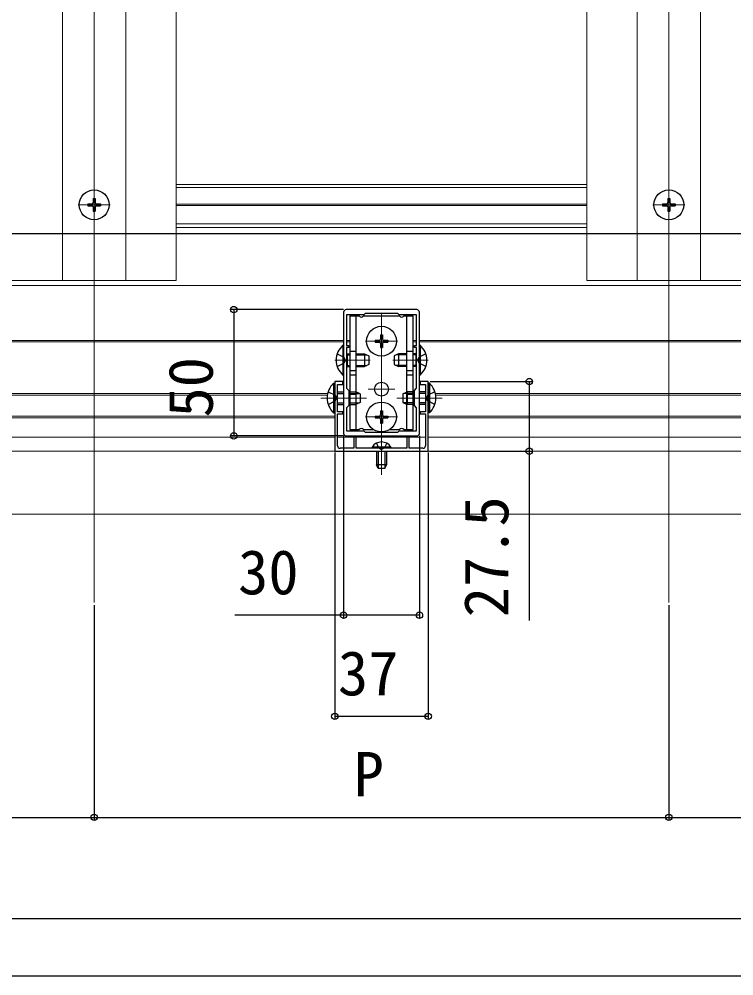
# Model space of a CAD drawing. Units: millimetres, scale not verified. Extents: x -1050 to 1050, y -1565 to 1557.
# Drawn here: x -306 to -23.1, y -1565 to -1186.3 of the extents above; entities that cross this region are included whole.
import ezdxf
from ezdxf.enums import TextEntityAlignment as Align

# ---------------------------------------------------------------- set-up
doc = ezdxf.new("R2010")
doc.units = ezdxf.units.MM
doc.header["$LTSCALE"] = 8
for name, color, linetype in [('0-3_YKK_11', 7, 'Continuous'), ('0-5_YKK_13', 4, 'Continuous'), ('0-6_YKK_D', 6, 'Continuous'), ('0-7_YKK_ZWAK', 7, 'Continuous')]:
    doc.layers.add(name, color=color, linetype=linetype)
doc.layers.add('0-4_YKK_12', color=2, linetype='Continuous', lineweight=18)
doc.styles.add('ＭＳ ゴシック', font='')
doc.styles.get('ＭＳ ゴシック').set_extended_font_data('MS Gothic')

msp = doc.modelspace()

# ---------------------------------------------------------------- linework, layer by layer
at = {"layer": '0-3_YKK_11'}
for p, q in [((-177.545, -1302.25), (-177.545, -1350.25)), ((-148.545, -1301.25), (-176.545, -1301.25)), ((-147.545, -1350.25), (-147.545, -1302.25)), ((-176.545, -1351.25), (-148.545, -1351.25))]:
    msp.add_line(p, q, dxfattribs=at)
msp.add_lwpolyline([(-148.645, -1332.35), (-148.645, -1316.25), (-149.545, -1316.25), (-149.545, -1315.45), (-148.645, -1315.45), (-148.645, -1303.25), (-155.545, -1303.25), (-156.045, -1302.75), (-169.045, -1302.75), (-169.545, -1303.25), (-176.445, -1303.25), (-176.445, -1315.45), (-175.545, -1315.45), (-175.545, -1316.25), (-176.445, -1316.25), (-176.445, -1332.35), (-175.545, -1333.25), (-175.545, -1339.25), (-176.445, -1340.15), (-176.445, -1349.25), (-169.545, -1349.25), (-169.045, -1349.75), (-156.045, -1349.75), (-155.545, -1349.25), (-148.645, -1349.25), (-148.645, -1340.15), (-149.545, -1339.25), (-149.545, -1333.25)], close=True, dxfattribs=at)
for points in [[(-181.045, -1357.254), (-144.045, -1357.254), (-144.045, -1329.754), (-147.245, -1329.754), (-147.245, -1330.854), (-145.145, -1330.854), (-145.145, -1335.795), (-145.025, -1335.979), (-145.025, -1336.529), (-145.145, -1336.712), (-145.145, -1341.654), (-147.245, -1341.654), (-147.245, -1342.454), (-145.145, -1342.454), (-145.145, -1355.154)], [(-179.945, -1355.154), (-179.945, -1342.454), (-177.845, -1342.454), (-177.845, -1341.654), (-179.945, -1341.654), (-179.945, -1336.712), (-180.065, -1336.529), (-180.065, -1335.979), (-179.945, -1335.795), (-179.945, -1330.854), (-177.845, -1330.854), (-177.845, -1329.754), (-181.045, -1329.754), (-181.045, -1357.254)], [(-146.145, -1356.154), (-151.645, -1356.154), (-151.645, -1351.754), (-152.545, -1351.754), (-152.545, -1356.154), (-162.087, -1356.154), (-162.27, -1356.274), (-162.82, -1356.274), (-163.003, -1356.154), (-172.545, -1356.154), (-172.545, -1351.754), (-173.445, -1351.754), (-173.445, -1356.154), (-178.945, -1356.154)]]:
    msp.add_lwpolyline(points, dxfattribs=at)
for centre, start, end in [((-176.545, -1302.25), 90.00001, 179.99999), ((-148.545, -1302.25), 0.00001, 89.99999), ((-176.545, -1350.25), 180.00001, 269.99999), ((-148.545, -1350.25), 270.00001, 359.99999), ((-178.945, -1355.154), 180.00001, 269.99999), ((-146.145, -1355.154), 270.00001, 359.99999)]:
    msp.add_arc(centre, 1, start, end, dxfattribs=at)
at = {"layer": '0-4_YKK_12'}
for p, q in [((-276.295, -1417.254), (-276.295, -546.754)), ((-48.795, -1417.254), (-48.795, -546.754)), ((-276.295, -751.754), (-276.295, -1266.754)), ((-263.795, -1289.754), (-263.795, -804.754)), ((-288.795, -1289.754), (-288.795, -807.254)), ((-61.295, -1289.754), (-61.295, -811.754)), ((-36.295, -1289.754), (-36.295, -811.754)), ((-243.795, -1289.754), (-243.795, -886.754)), ((-81.295, -1289.754), (-81.295, -886.754)), ((-276.295, -1266.054), (-276.295, -1253.454)), ((-243.795, -1251.754), (-81.295, -1251.754)), ((-243.795, -1252.954), (-81.295, -1252.954)), ((-48.795, -1266.054), (-48.795, -1253.454)), ((-282.595, -1259.754), (-269.995, -1259.754)), ((-243.795, -1259.454), (-81.295, -1259.454)), ((-243.795, -1260.054), (-81.295, -1260.054)), ((-55.095, -1259.754), (-42.495, -1259.754)), ((-243.795, -1267.354), (-81.295, -1267.354)), ((-243.795, -1268.754), (-81.295, -1268.754)), ((-276.295, -1271.254), (-276.295, -1291.754)), ((-243.795, -1289.754), (-308.795, -1289.754)), ((-16.295, -1289.754), (-81.295, -1289.754)), ((-473.795, -1291.754), (148.705, -1291.754)), ((-162.545, -1302.557), (-162.545, -1351.757)), ((-473.795, -1313.454), (-177.545, -1313.454)), ((-473.795, -1314.054), (-177.545, -1314.054)), ((-176.445, -1313.454), (-175.045, -1313.454)), ((-176.445, -1314.054), (-175.045, -1314.054)), ((-168.845, -1313.757), (-156.245, -1313.757)), ((-157.245, -1313.757), (-167.845, -1313.757)), ((-150.045, -1313.454), (-148.645, -1313.454)), ((-150.045, -1314.054), (-148.645, -1314.054)), ((-147.545, -1313.454), (148.705, -1313.454)), ((-147.545, -1314.054), (148.705, -1314.054)), ((-181.045, -1321.257), (-167.045, -1321.257)), ((-144.045, -1321.257), (-158.045, -1321.257)), ((-157.245, -1332.757), (-167.845, -1332.757)), ((-473.795, -1334.454), (-183.846, -1334.454)), ((-473.795, -1335.054), (-183.957, -1335.054)), ((-186.545, -1336.254), (-168.545, -1336.254)), ((-138.545, -1336.254), (-156.545, -1336.254)), ((-141.244, -1334.454), (148.705, -1334.454)), ((-141.133, -1335.054), (148.705, -1335.054)), ((-473.795, -1343.454), (-181.045, -1343.454)), ((-473.795, -1344.054), (-181.045, -1344.054)), ((-168.845, -1343.754), (-156.245, -1343.754)), ((-157.245, -1343.754), (-167.845, -1343.754)), ((-144.045, -1343.454), (148.705, -1343.454)), ((-144.045, -1344.054), (148.705, -1344.054)), ((-473.795, -1351.754), (-181.045, -1351.754)), ((-179.945, -1351.754), (-145.145, -1351.754)), ((-179.945, -1351.754), (-145.145, -1351.754)), ((-162.545, -1351.154), (-162.545, -1366.654)), ((-144.045, -1351.754), (148.705, -1351.754)), ((-564.295, -1382.25), (173.705, -1382.25))]:
    msp.add_line(p, q, dxfattribs=at)
msp.add_lwpolyline([(173.705, -1382.25), (173.705, -1357.25), (-564.295, -1357.25), (-564.295, -1382.25)], dxfattribs=at)
at = {"layer": '0-5_YKK_13'}
for p, q in [((-276.645, -1257.254), (-275.945, -1257.254)), ((-276.645, -1257.254), (-276.645, -1258.904)), ((-275.945, -1257.254), (-275.945, -1258.904)), ((-49.145, -1257.254), (-48.445, -1257.254)), ((-49.145, -1257.254), (-49.145, -1258.904)), ((-48.445, -1257.254), (-48.445, -1258.904)), ((-278.795, -1259.404), (-278.795, -1260.104)), ((-278.795, -1259.404), (-277.145, -1259.404)), ((-278.795, -1260.104), (-277.145, -1260.104)), ((-276.645, -1260.604), (-276.645, -1262.254)), ((-275.945, -1260.604), (-275.945, -1262.254)), ((-275.445, -1259.404), (-273.795, -1259.404)), ((-275.445, -1260.104), (-273.795, -1260.104)), ((-273.795, -1259.404), (-273.795, -1260.104)), ((-51.295, -1259.404), (-51.295, -1260.104)), ((-51.295, -1259.404), (-49.645, -1259.404)), ((-51.295, -1260.104), (-49.645, -1260.104)), ((-49.145, -1260.604), (-49.145, -1262.254)), ((-48.445, -1260.604), (-48.445, -1262.254)), ((-47.945, -1259.404), (-46.295, -1259.404)), ((-47.945, -1260.104), (-46.295, -1260.104)), ((-46.295, -1259.404), (-46.295, -1260.104)), ((-276.645, -1262.254), (-275.945, -1262.254)), ((-49.145, -1262.254), (-48.445, -1262.254)), ((102.705, -1271.254), (-427.795, -1271.254)), ((-175.045, -1303.757), (-171.411, -1303.757)), ((-175.045, -1303.757), (-175.045, -1348.757)), ((-172.545, -1348.757), (-172.545, -1303.757)), ((-169.679, -1303.757), (-155.411, -1303.757)), ((-153.679, -1303.757), (-150.045, -1303.757)), ((-152.545, -1348.757), (-152.545, -1303.757)), ((-150.045, -1348.757), (-150.045, -1303.757)), ((-165.045, -1313.407), (-165.045, -1314.107)), ((-165.045, -1313.407), (-163.395, -1313.407)), ((-165.045, -1314.107), (-163.395, -1314.107)), ((-162.895, -1311.257), (-162.195, -1311.257)), ((-162.895, -1311.257), (-162.895, -1312.907)), ((-162.195, -1311.257), (-162.195, -1312.907)), ((-161.695, -1313.407), (-160.045, -1313.407)), ((-161.695, -1314.107), (-160.045, -1314.107)), ((-160.045, -1313.407), (-160.045, -1314.107)), ((-177.793, -1315.357), (-177.545, -1315.357)), ((-177.793, -1315.357), (-177.793, -1327.157)), ((-177.545, -1327.157), (-177.545, -1315.357)), ((-175.045, -1317.757), (-172.545, -1317.757)), ((-162.895, -1314.607), (-162.895, -1316.257)), ((-162.895, -1316.257), (-162.195, -1316.257)), ((-162.195, -1314.607), (-162.195, -1316.257)), ((-152.545, -1317.757), (-150.045, -1317.757)), ((-147.545, -1327.157), (-147.545, -1315.357)), ((-147.297, -1315.357), (-147.545, -1315.357)), ((-147.297, -1315.357), (-147.297, -1327.157)), ((-180.128, -1318.757), (-177.41, -1320.112)), ((-176.802, -1321.257), (-177.41, -1320.112)), ((-176.802, -1321.257), (-177.41, -1322.402)), ((-176.145, -1318.757), (-176.445, -1318.866)), ((-176.145, -1319.19), (-176.445, -1319.127)), ((-176.145, -1318.757), (-176.145, -1323.757)), ((-176.145, -1318.757), (-175.045, -1318.757)), ((-176.145, -1319.19), (-175.045, -1319.19)), ((-172.545, -1318.757), (-169.245, -1318.757)), ((-172.545, -1319.19), (-168.325, -1319.19)), ((-169.245, -1318.757), (-167.545, -1319.557)), ((-169.245, -1318.757), (-169.245, -1323.757)), ((-167.545, -1319.557), (-167.545, -1322.957)), ((-155.845, -1318.757), (-157.545, -1319.557)), ((-157.545, -1319.557), (-157.545, -1322.957)), ((-152.545, -1319.19), (-156.765, -1319.19)), ((-152.545, -1318.757), (-155.845, -1318.757)), ((-155.845, -1318.757), (-155.845, -1323.757)), ((-148.945, -1318.757), (-150.045, -1318.757)), ((-148.945, -1319.19), (-150.045, -1319.19)), ((-148.945, -1318.757), (-148.945, -1323.757)), ((-148.945, -1318.757), (-148.645, -1318.866)), ((-148.945, -1319.19), (-148.645, -1319.127)), ((-148.289, -1321.257), (-147.68, -1320.112)), ((-148.289, -1321.257), (-147.68, -1322.402)), ((-144.962, -1318.757), (-147.68, -1320.112)), ((-180.128, -1323.757), (-177.41, -1322.402)), ((-176.145, -1323.324), (-176.445, -1323.387)), ((-176.145, -1323.757), (-176.445, -1323.648)), ((-176.145, -1323.324), (-175.045, -1323.324)), ((-176.145, -1323.757), (-175.045, -1323.757)), ((-175.045, -1325.391), (-172.545, -1325.391)), ((-172.545, -1323.324), (-168.325, -1323.324)), ((-172.545, -1323.757), (-169.245, -1323.757)), ((-167.545, -1322.957), (-169.245, -1323.757)), ((-157.545, -1322.957), (-155.845, -1323.757)), ((-152.545, -1323.324), (-156.765, -1323.324)), ((-152.545, -1323.757), (-155.845, -1323.757)), ((-152.545, -1325.391), (-150.045, -1325.391)), ((-148.945, -1323.324), (-150.045, -1323.324)), ((-148.945, -1323.757), (-150.045, -1323.757)), ((-148.945, -1323.324), (-148.645, -1323.387)), ((-148.945, -1323.757), (-148.645, -1323.648)), ((-144.962, -1323.757), (-147.68, -1322.402)), ((-177.793, -1327.157), (-177.545, -1327.157)), ((-175.045, -1327.123), (-172.545, -1327.123)), ((-152.545, -1327.123), (-150.045, -1327.123)), ((-147.297, -1327.157), (-147.545, -1327.157)), ((-181.554, -1330.354), (-181.045, -1330.354)), ((-181.045, -1330.354), (-181.045, -1342.154)), ((-143.536, -1330.354), (-144.045, -1330.354)), ((-144.045, -1330.354), (-144.045, -1342.154)), ((-179.945, -1333.754), (-177.545, -1333.754)), ((-179.945, -1334.408), (-177.545, -1334.408)), ((-175.545, -1334.408), (-171.355, -1334.408)), ((-175.045, -1334.757), (-172.545, -1334.757)), ((-171.045, -1334.554), (-172.745, -1333.754)), ((-171.045, -1334.554), (-171.045, -1337.954)), ((-154.045, -1334.554), (-152.345, -1333.754)), ((-154.045, -1334.554), (-154.045, -1337.954)), ((-149.545, -1334.408), (-153.736, -1334.408)), ((-152.545, -1334.757), (-150.045, -1334.757)), ((-145.145, -1333.754), (-147.545, -1333.754)), ((-145.145, -1334.408), (-147.545, -1334.408)), ((-179.945, -1338.099), (-177.545, -1338.099)), ((-179.945, -1338.754), (-177.545, -1338.754)), ((-175.545, -1338.099), (-171.355, -1338.099)), ((-175.545, -1338.754), (-172.745, -1338.754)), ((-171.045, -1337.954), (-172.745, -1338.754)), ((-154.045, -1337.954), (-152.345, -1338.754)), ((-149.545, -1338.099), (-153.736, -1338.099)), ((-149.545, -1338.754), (-152.345, -1338.754)), ((-145.145, -1338.099), (-147.545, -1338.099)), ((-145.145, -1338.754), (-147.545, -1338.754)), ((-165.045, -1343.404), (-165.045, -1344.104)), ((-165.045, -1343.404), (-163.395, -1343.404)), ((-165.045, -1344.104), (-163.395, -1344.104)), ((-162.895, -1341.254), (-162.195, -1341.254)), ((-162.895, -1341.254), (-162.895, -1342.904)), ((-162.195, -1341.254), (-162.195, -1342.904)), ((-161.695, -1343.404), (-160.045, -1343.404)), ((-161.695, -1344.104), (-160.045, -1344.104)), ((-160.045, -1343.404), (-160.045, -1344.104)), ((-162.895, -1344.604), (-162.895, -1346.254)), ((-162.895, -1346.254), (-162.195, -1346.254)), ((-162.195, -1344.604), (-162.195, -1346.254)), ((-175.045, -1348.757), (-171.411, -1348.757)), ((-169.679, -1348.757), (-165.672, -1348.757)), ((-159.418, -1348.757), (-155.411, -1348.757)), ((-153.679, -1348.757), (-150.045, -1348.757)), ((-158.795, -1355.645), (-158.795, -1356.154)), ((-158.795, -1356.154), (-166.295, -1356.154)), ((-164.545, -1357.254), (-164.545, -1362.754)), ((-163.891, -1357.254), (-163.891, -1364.062)), ((-161.199, -1357.254), (-161.199, -1364.062)), ((-163.845, -1364.154), (-164.545, -1362.754)), ((-161.245, -1364.154), (-160.545, -1362.754)), ((-161.245, -1364.154), (-163.845, -1364.154))]:
    msp.add_line(p, q, dxfattribs=at)
for points in [[(-181.554, -1330.354), (-181.554, -1342.154), (-181.045, -1342.154)], [(-143.536, -1330.354), (-143.536, -1342.154), (-144.045, -1342.154)], [(-183.656, -1333.754), (-180.878, -1335.109), (-180.269, -1336.254)], [(-183.656, -1338.754), (-180.878, -1337.399), (-180.269, -1336.254)], [(-175.545, -1333.754), (-172.745, -1333.754), (-172.745, -1338.754)], [(-149.545, -1333.754), (-152.345, -1333.754), (-152.345, -1338.754)], [(-141.434, -1333.754), (-144.212, -1335.109), (-144.821, -1336.254)], [(-141.434, -1338.754), (-144.212, -1337.399), (-144.821, -1336.254)], [(-158.795, -1355.645), (-166.295, -1355.645), (-166.295, -1356.154)], [(-164.595, -1354.144), (-163.69, -1356), (-162.545, -1356.609)], [(-160.495, -1354.144), (-161.4, -1356), (-162.545, -1356.609)], [(-160.545, -1357.254), (-160.545, -1362.754), (-164.545, -1362.754)]]:
    msp.add_lwpolyline(points, dxfattribs=at)
for centre, radius in [((-276.295, -1259.754), 5.9), ((-48.795, -1259.754), 5.9), ((-162.545, -1313.757), 5.9), ((-162.545, -1332.757), 2.75), ((-162.545, -1343.754), 5.9)]:
    msp.add_circle(centre, radius, dxfattribs=at)
for centre, radius, start, end in [((-277.145, -1258.904), 0.5, 270, 0), ((-277.145, -1260.604), 0.5, 0, 90), ((-275.445, -1258.904), 0.5, 180, 270), ((-275.445, -1260.604), 0.5, 90, 180), ((-49.645, -1258.904), 0.5, 270, 0), ((-49.645, -1260.604), 0.5, 0, 90), ((-47.945, -1258.904), 0.5, 180, 270), ((-47.945, -1260.604), 0.5, 90, 180), ((-170.545, -1303.257), 1, 210, 330), ((-154.545, -1303.257), 1, 210, 330), ((-163.395, -1312.907), 0.5, 270, 0), ((-163.395, -1314.607), 0.5, 0, 90), ((-161.695, -1312.907), 0.5, 180, 270), ((-161.695, -1314.607), 0.5, 90, 180), ((-172.845, -1321.257), 7.7, 129.98312, 230.01688), ((-152.245, -1321.257), 7.7, 309.98312, 50.01688), ((-175.813, -1336.254), 8.232, 134.2189, 225.7811), ((-149.278, -1336.254), 8.232, 314.2189, 45.7811), ((-163.395, -1342.904), 0.5, 270, 0), ((-163.395, -1344.604), 0.5, 0, 90), ((-161.695, -1342.904), 0.5, 180, 270), ((-161.695, -1344.604), 0.5, 90, 180), ((-170.545, -1349.257), 1, 30, 150), ((-154.545, -1349.257), 1, 30, 150), ((-162.545, -1358.18), 4.527, 34.06671, 145.93329)]:
    msp.add_arc(centre, radius, start, end, dxfattribs=at)
at = {"layer": '0-6_YKK_D'}
for p, q in [((-177.545, -1301.25), (-222.045, -1301.25)), ((-221.045, -1301.25), (-221.045, -1351.25)), ((-143.345, -1329.754), (-103.045, -1329.754)), ((-177.545, -1351.25), (-222.045, -1351.25)), ((-177.545, -1351.25), (-177.545, -1423.25)), ((-147.545, -1351.25), (-147.545, -1423.25)), ((-181.045, -1357.754), (-181.045, -1463.25)), ((-144.045, -1357.754), (-144.045, -1463.25)), ((-143.545, -1357.254), (-103.045, -1357.254)), ((-276.295, -1418.254), (-276.295, -1503.25)), ((-276.295, -1418.254), (-276.295, -1503.25)), ((-48.795, -1418.254), (-48.795, -1503.25)), ((-48.795, -1418.254), (-48.795, -1503.25)), ((-181.045, -1462.25), (-144.045, -1462.25)), ((-503.795, -1502.25), (-276.295, -1502.25)), ((-276.295, -1502.25), (-48.795, -1502.25)), ((-48.795, -1502.25), (178.705, -1502.25)), ((-482.795, -1542.25), (840.205, -1542.25))]:
    msp.add_line(p, q, dxfattribs=at)
for points in [[(-104.045, -1329.754), (-104.045, -1357.254), (-104.045, -1424.263)], [(-147.545, -1422.25), (-177.545, -1422.25), (-220.554, -1422.25)]]:
    msp.add_lwpolyline(points, dxfattribs=at)
for centre in [(-221.045, -1301.25), (-104.045, -1329.754), (-221.045, -1351.25), (-104.045, -1357.254), (-177.545, -1422.25), (-147.545, -1422.25), (-181.045, -1462.25), (-144.045, -1462.25), (-276.295, -1502.25), (-276.295, -1502.25), (-48.795, -1502.25), (-48.795, -1502.25)]:
    msp.add_circle(centre, 1.275, dxfattribs=at)
at = {"layer": '0-7_YKK_ZWAK'}
msp.add_lwpolyline([(-1050, -1565), (1050, -1565), (1050, 1495)], dxfattribs=at)

# ---------------------------------------------------------------- texts
at = {"layer": '0-6_YKK_D', "style": 'ＭＳ ゴシック'}
for s, p in [('50', (-224.045, -1343.977)), ('27.5', (-107.045, -1423.035))]:
    msp.add_text(s, height=17.6, rotation=90, dxfattribs=at).set_placement(p, align=Align.BOTTOM_LEFT)
for s, p in [('30', (-219.327, -1419.25)), ('37', (-179.795, -1459.25)), ('P', (-173.591, -1499.25))]:
    msp.add_text(s, height=17.6, dxfattribs=at).set_placement(p, align=Align.BOTTOM_LEFT)

doc.saveas('drawing.dxf')
